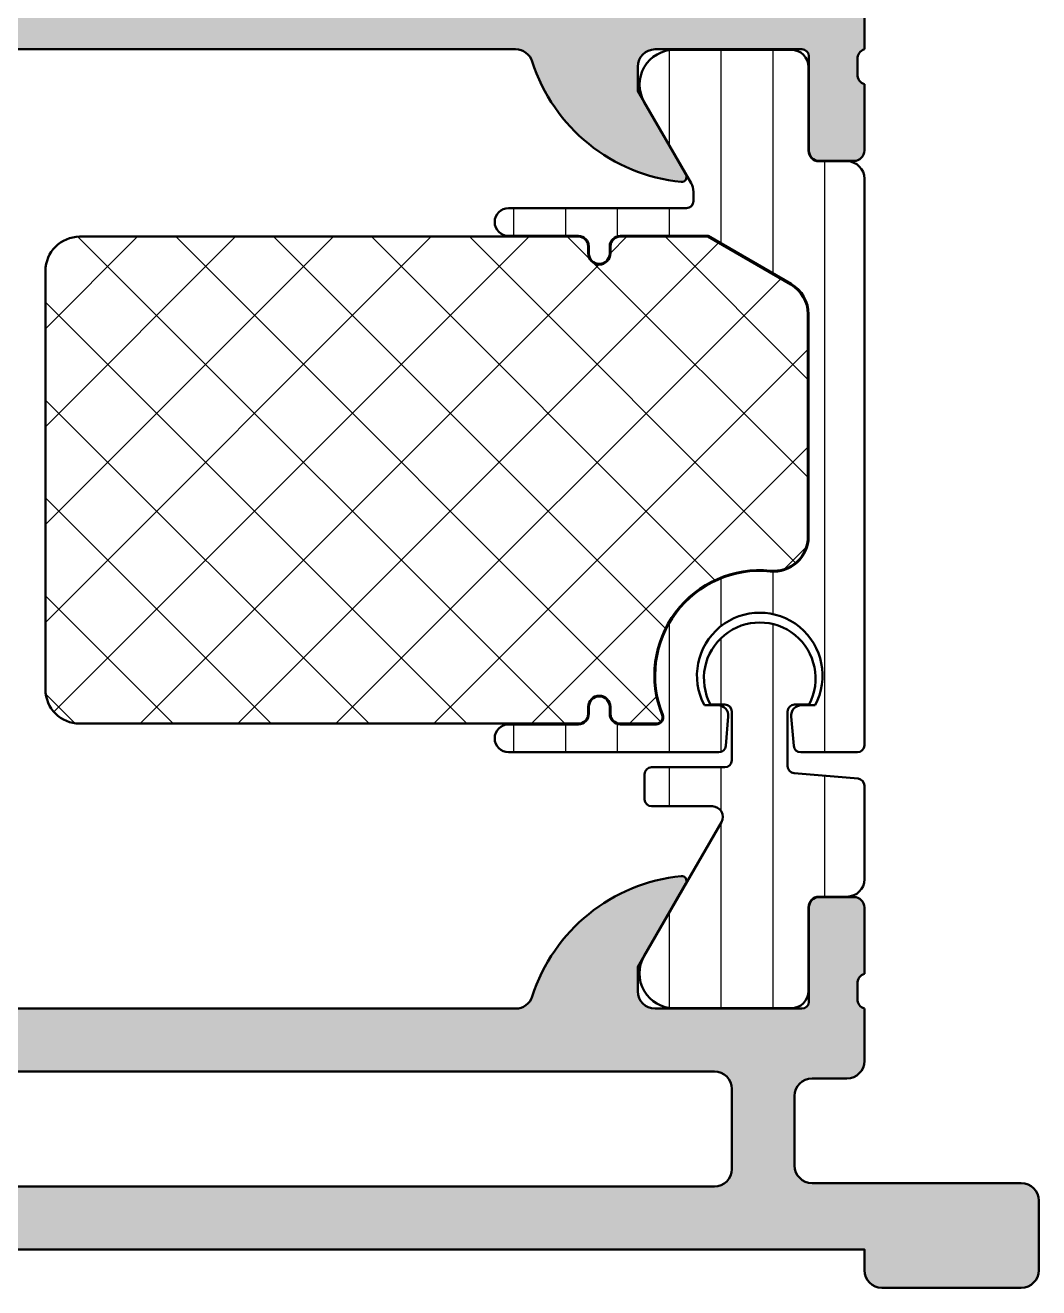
# Model space of a CAD drawing. Extents: x 15 to 73, y 3 to 73.
# Drawn here: x 43.94 to 73, y 3 to 39.19 of the extents above; entities that cross this region are included whole.
import ezdxf

# ---------------------------------------------------------------- set-up
doc = ezdxf.new("R2010")
doc.units = 0
for name, color, linetype, lineweight in [('0S-Alu contour', 7, 'Continuous', 50), ('0S-Alu hatch', 252, 'Continuous', 25), ('0S-Plastic contour', 254, 'Continuous', 50), ('0S-Plastic hatch', 253, 'Continuous', 25), ('0S-PT contour', 91, 'Continuous', 50), ('0S-PT hatch', 103, 'Continuous', 25)]:
    doc.layers.add(name, color=color, linetype=linetype, lineweight=lineweight)
pattern_1 = [(90, (0, 0), (-1.4859, 0), [])]

# ---------------------------------------------------------------- blocks, each defined once
blk = doc.blocks.new('446410__3E62D4FB_9234_4FA2_AFEF_8C4492E3C79A_')
at = {"layer": '0S-Alu hatch'}
h = blk.add_hatch(color=256, dxfattribs=at)
edge = h.paths.add_edge_path()
edge.add_line((70.29999999999994, 70.2000000000001), (68.99999999999994, 70.2000000000001))
edge.add_arc((68.99999999999994, 69.2000000000001), 1, 90, 180)
edge.add_line((67.99999999999994, 69.2000000000001), (67.99999999999994, 63.2000000000001))
edge.add_arc((68.52499999999995, 62.70000000000012), 0.7249999999999944, 136.397181027297, 223.6028189727025)
edge.add_line((67.99999999999994, 62.20000000000013), (67.99999999999994, 55.20000000000011))
edge.add_arc((68.99999999999994, 55.20000000000011), 1, 180, 270)
edge.add_line((68.99999999999994, 54.20000000000011), (70.29999999999995, 54.20000000000011))
edge.add_arc((70.29999999999995, 55.20000000000011), 1, 270, 360)
edge.add_line((71.29999999999995, 55.20000000000011), (71.29999999999995, 57.70000000000011))
edge.add_line((71.29999999999995, 57.70000000000011), (71.79999999999995, 57.70000000000011))
edge.add_ellipse((71.79999999999995, 56.70000000000011), major_axis=(-1, 0), ratio=1, start_angle=180, end_angle=270, ccw=False)
edge.add_line((72.79999999999995, 56.70000000000011), (72.79999999999995, 51.00000000000012))
edge.add_ellipse((72.29999999999995, 51.00000000000012), major_axis=(-0.5, 0), ratio=1, start_angle=90, end_angle=180, ccw=False)
edge.add_line((72.29999999999995, 50.50000000000011), (71.79999999999995, 50.50000000000011))
edge.add_ellipse((71.79999999999995, 51.00000000000012), major_axis=(-0.5, 0), ratio=1, start_angle=0, end_angle=90, ccw=False)
edge.add_line((71.29999999999995, 51.00000000000012), (71.29999999999995, 52.00000000000011))
edge.add_arc((70.79999999999995, 52.00000000000011), 0.5, 0, 90)
edge.add_line((70.79999999999995, 52.50000000000011), (68.49999999999994, 52.50000000000011))
edge.add_arc((68.49999999999994, 52.00000000000011), 0.5, 90, 180)
edge.add_line((67.99999999999994, 52.00000000000011), (67.99999999999994, 38.50000000000012))
edge.add_arc((68.09999999999994, 38.2171572875255), 0.2999999999999976, 109.4712206344897, 180)
edge.add_line((67.79999999999994, 38.2171572875255), (67.79999999999994, 37.78284271247474))
edge.add_arc((68.09999999999994, 37.78284271247474), 0.2999999999999971, 180, 250.5287793655103)
edge.add_line((67.99999999999994, 37.50000000000011), (67.99999999999994, 35.60000000000015))
edge.add_ellipse((67.6999999999999, 35.60000000000015), major_axis=(-0.3000000000000398, 0), ratio=1, start_angle=90, end_angle=180, ccw=False)
edge.add_line((67.6999999999999, 35.30000000000011), (66.70999999999998, 35.30000000000011))
edge.add_ellipse((66.70999999999998, 35.60000000000015), major_axis=(-0.3000000000000398, 0), ratio=1, start_angle=0, end_angle=90, ccw=False)
edge.add_line((66.40999999999994, 35.60000000000015), (66.40999999999994, 38.30000000000011))
edge.add_arc((66.20999999999994, 38.30000000000011), 0.2000000000000028, 0, 90)
edge.add_line((66.20999999999994, 38.50000000000012), (61.99999999999994, 38.50000000000011))
edge.add_arc((61.99999999999994, 38.00000000000011), 0.5, 90, 180)
edge.add_line((61.49999999999995, 38.00000000000011), (61.49999999999995, 37.30000000000011))
edge.add_line((61.49999999999995, 37.30000000000011), (62.8814954576223, 34.90717967697256))
edge.add_ellipse((62.76188021535165, 34.83811978464841), major_axis=(-0.1381197846482912, 0), ratio=1, start_angle=84.37742244920429, end_angle=210.0000000000012, ccw=False)
edge.add_ellipse((63.23822324117376, 39.67660886184792), major_axis=(-5.000000000000007, 0), ratio=1, start_angle=17.74841635607021, end_angle=84.37742244920628, ccw=False)
edge.add_arc((57.99999999999994, 38.00000000000011), 0.5000000000000039, 17.74841635607008, 90)
edge.add_line((57.99999999999994, 38.50000000000012), (27.99999999999995, 38.50000000000008))
edge.add_arc((27.99999999999995, 38.00000000000009), 0.5, 90, 162.2515836439297)
edge.add_ellipse((22.76177675882615, 39.67660886184788), major_axis=(-4.999999999999992, 0), ratio=1, start_angle=95.6225775507935, end_angle=162.2515836439301, ccw=False)
edge.add_ellipse((23.23811978464826, 34.83811978464838), major_axis=(-0.1381197846482947, 0), ratio=1, start_angle=-30.00000000000381, end_angle=95.62257755079253, ccw=False)
edge.add_line((23.1185045423776, 34.90717967697253), (24.49999999999994, 37.30000000000008))
edge.add_line((24.49999999999994, 37.30000000000008), (24.49999999999994, 38.00000000000009))
edge.add_arc((23.99999999999995, 38.00000000000009), 0.5, 0, 89.9999999999992)
edge.add_line((23.99999999999995, 38.50000000000008), (19.78999999999995, 38.50000000000008))
edge.add_arc((19.78999999999995, 38.30000000000008), 0.2000000000000028, 90, 180)
edge.add_line((19.58999999999995, 38.30000000000008), (19.58999999999995, 35.60000000000012))
edge.add_ellipse((19.28999999999991, 35.60000000000012), major_axis=(-0.3000000000000398, 0), ratio=1, start_angle=90.00000000000142, end_angle=180, ccw=False)
edge.add_line((19.28999999999991, 35.30000000000008), (18.29999999999999, 35.30000000000008))
edge.add_ellipse((18.29999999999999, 35.60000000000012), major_axis=(-0.3000000000000398, 0), ratio=1, start_angle=0, end_angle=90, ccw=False)
edge.add_line((17.99999999999995, 35.60000000000012), (17.99999999999995, 37.50000000000009))
edge.add_arc((17.89999999999995, 37.78284271247471), 0.3000000000000043, 289.4712206344893, 360)
edge.add_line((18.19999999999996, 37.78284271247471), (18.19999999999996, 38.21715728752547))
edge.add_arc((17.89999999999995, 38.21715728752546), 0.3000000000000043, 0, 70.52877936551076)
edge.add_line((17.99999999999995, 38.50000000000008), (17.99999999999995, 52.00000000000008))
edge.add_arc((17.47499999999995, 52.50000000000007), 0.724999999999999, 316.3971810272963, 403.6028189727037)
edge.add_line((17.99999999999995, 53.00000000000007), (17.99999999999993, 57.50000000000005))
edge.add_arc((17.47499999999991, 58.00000000000011), 0.7250000000000637, 316.3971810272942, 403.602818972705)
edge.add_line((17.99999999999994, 58.50000000000017), (17.99999999999995, 65.20000000000007))
edge.add_line((17.99999999999995, 65.20000000000007), (15.49999999999996, 65.20000000000007))
edge.add_ellipse((15.49999999999996, 65.70000000000007), major_axis=(-0.5, 0), ratio=1, start_angle=0, end_angle=90, ccw=False)
edge.add_line((14.99999999999996, 65.70000000000007), (14.99999999999996, 66.00000000000009))
edge.add_ellipse((15.49999999999996, 66.00000000000009), major_axis=(-0.5, 0), ratio=1, start_angle=270.0000000000008, end_angle=360, ccw=False)
edge.add_line((15.49999999999995, 66.50000000000009), (24.49999999999994, 66.50000000000009))
edge.add_arc((24.49999999999994, 67.00000000000009), 0.5, 270, 360)
edge.add_line((24.99999999999995, 67.00000000000009), (24.99999999999996, 72.50000000000011))
edge.add_ellipse((25.49999999999996, 72.50000000000011), major_axis=(-0.5, 0), ratio=1, start_angle=270.0000000000008, end_angle=360, ccw=False)
edge.add_line((25.49999999999995, 73.00000000000011), (29.49999999999994, 73.00000000000011))
edge.add_ellipse((29.49999999999995, 72.50000000000011), major_axis=(-0.5, 0), ratio=1, start_angle=180, end_angle=270.0000000000008, ccw=False)
edge.add_line((29.99999999999995, 72.50000000000011), (29.99999999999996, 71.70000000000012))
edge.add_line((29.99999999999996, 71.70000000000012), (66.19999999999993, 71.7000000000001))
edge.add_line((66.19999999999993, 71.7000000000001), (66.19999999999993, 72.5000000000001))
edge.add_ellipse((66.69999999999993, 72.5000000000001), major_axis=(-0.5, 0), ratio=1, start_angle=270, end_angle=360, ccw=False)
edge.add_line((66.69999999999993, 73.0000000000001), (72.99999999999994, 73.00000000000011))
edge.add_line((72.99999999999994, 73.00000000000011), (72.99999999999994, 68.80000000000011))
edge.add_line((72.99999999999994, 68.80000000000011), (71.89999999999995, 67.70000000000012))
edge.add_line((71.89999999999995, 67.70000000000012), (71.29999999999994, 67.70000000000012))
edge.add_line((71.29999999999994, 67.70000000000012), (71.29999999999995, 69.2000000000001))
edge.add_arc((70.29999999999994, 69.2000000000001), 1, 0, 90)
edge = h.paths.add_edge_path()
edge.add_line((20.49999999999995, 61.00000000000008), (20.49999999999995, 49.50000000000009))
edge.add_line((20.49999999999995, 49.50000000000009), (19.79999999999995, 48.80000000000008))
edge.add_line((19.79999999999995, 48.80000000000008), (19.79999999999995, 40.80000000000008))
edge.add_arc((20.29999999999995, 40.80000000000008), 0.5, 180, 270)
edge.add_line((20.29999999999995, 40.30000000000009), (65.69999999999995, 40.30000000000009))
edge.add_arc((65.69999999999995, 40.80000000000008), 0.5, 270, 360)
edge.add_line((66.19999999999995, 40.80000000000008), (66.19999999999995, 69.4000000000001))
edge.add_arc((65.69999999999995, 69.4000000000001), 0.5, 0, 90)
edge.add_line((65.69999999999995, 69.90000000000012), (27.29999999999995, 69.9000000000001))
edge.add_arc((27.29999999999995, 69.4000000000001), 0.5, 90, 180)
edge.add_line((26.79999999999996, 69.4000000000001), (26.79999999999996, 65.70000000000007))
edge.add_ellipse((25.79999999999996, 65.70000000000007), major_axis=(-1, 0), ratio=1, start_angle=90, end_angle=180, ccw=False)
edge.add_line((25.79999999999996, 64.70000000000007), (20.29999999999997, 64.70000000000007))
edge.add_arc((20.29999999999997, 64.20000000000007), 0.5, 90, 180)
edge.add_line((19.79999999999997, 64.20000000000007), (19.79999999999995, 61.70000000000008))
edge.add_line((19.79999999999995, 61.70000000000008), (20.49999999999995, 61.00000000000008))
at = {"layer": '0S-Alu contour', "color": 7}
for points in [[(67.99999999999994, 52.00000000000011), (67.99999999999994, 38.50000000000012)], [(57.99999999999994, 38.50000000000012), (27.99999999999995, 38.50000000000008)], [(66.20999999999994, 38.50000000000012), (61.99999999999994, 38.50000000000011)], [(61.49999999999995, 38.00000000000011), (61.49999999999995, 37.30000000000011), (62.8814954576223, 34.90717967697256)], [(66.40999999999994, 35.60000000000015), (66.40999999999994, 38.30000000000011)], [(67.79999999999994, 38.2171572875255), (67.79999999999994, 37.78284271247474)], [(67.99999999999994, 37.50000000000011), (67.99999999999994, 35.60000000000015)], [(67.6999999999999, 35.30000000000011), (66.70999999999998, 35.30000000000011)]]:
    blk.add_lwpolyline(points, dxfattribs=at)
for centre, radius, start, end in [((57.99999999999994, 38.00000000000011), 0.5000000000000039, 17.74841635607008, 90), ((61.99999999999994, 38.00000000000011), 0.5, 90, 180), ((66.20999999999994, 38.30000000000011), 0.2000000000000028, 0, 90), ((68.09999999999994, 38.2171572875255), 0.2999999999999976, 109.4712206344897, 180), ((68.09999999999994, 37.78284271247474), 0.2999999999999971, 180, 250.5287793655103)]:
    blk.add_arc(centre, radius, start, end, dxfattribs=at)
at = {"layer": '0S-Alu contour', "color": 7, "extrusion": (0, 0, -1)}
for centre, radius, start, end in [((-63.23822324117376, 39.67660886184792), 5.000000000000007, 275.6225775507937, 342.2515836439298), ((-66.70999999999998, 35.60000000000015), 0.3000000000000398, 270, 0), ((-67.6999999999999, 35.60000000000015), 0.3000000000000398, 180, 270), ((-62.76188021535165, 34.83811978464841), 0.1381197846482912, 149.9999999999988, 275.6225775507957)]:
    blk.add_arc(centre, radius, start, end, dxfattribs=at)
blk = doc.blocks.new('446510__EC0B713A_F37C_4087_BB07_1C28408124F8_')
at = {"layer": '0S-Alu hatch'}
h = blk.add_hatch(color=256, dxfattribs=at)
edge = h.paths.add_edge_path()
edge.add_line((25.49999999999999, 3.000000000000002), (29.49999999999999, 3.000000000000003))
edge.add_arc((29.49999999999999, 3.500000000000002), 0.5, 270, 360)
edge.add_line((30, 3.500000000000002), (30, 4.099999999999999))
edge.add_line((30, 4.099999999999999), (68, 4.099999999999999))
edge.add_line((68, 4.099999999999999), (68, 3.499999999999998))
edge.add_arc((68.5, 3.499999999999998), 0.5, 180, 270)
edge.add_line((68.5, 2.999999999999998), (72.5, 3))
edge.add_arc((72.5, 3.5), 0.5, 270, 360)
edge.add_line((73, 3.5), (73, 5.5))
edge.add_arc((72.5, 5.5), 0.5, 0, 90)
edge.add_line((72.5, 6), (66.5, 5.999999999999998))
edge.add_ellipse((66.5, 6.499999999999998), major_axis=(-0.5, 0), ratio=1, start_angle=0, end_angle=90, ccw=False)
edge.add_line((66, 6.499999999999998), (66, 8.499999999999998))
edge.add_ellipse((66.5, 8.499999999999998), major_axis=(-0.5, 0), ratio=1, start_angle=270, end_angle=360, ccw=False)
edge.add_line((66.5, 8.999999999999998), (67.5, 8.999999999999998))
edge.add_arc((67.5, 9.499999999999998), 0.5, 270, 360)
edge.add_line((68, 9.499999999999998), (68, 11))
edge.add_ellipse((68.1, 11.28284271247462), major_axis=(-0.2999999999999976, 0), ratio=1, start_angle=0, end_angle=70.52877936551027, ccw=False)
edge.add_line((67.8, 11.28284271247462), (67.79999999999998, 11.71715728752538))
edge.add_ellipse((68.1, 11.71715728752538), major_axis=(-0.3000000000000114, 0), ratio=1, start_angle=289.4712206344889, end_angle=360, ccw=False)
edge.add_line((68, 12.00000000000001), (68, 13.89999999999996))
edge.add_arc((67.69999999999996, 13.89999999999996), 0.3000000000000398, 0, 90)
edge.add_line((67.69999999999996, 14.2), (66.71000000000004, 14.2))
edge.add_arc((66.71000000000004, 13.89999999999996), 0.3000000000000398, 90, 180)
edge.add_line((66.41, 13.89999999999996), (66.41, 11.2))
edge.add_ellipse((66.21, 11.2), major_axis=(-0.2000000000000028, 0), ratio=1, start_angle=90, end_angle=180, ccw=False)
edge.add_line((66.21, 11), (62, 11))
edge.add_ellipse((62, 11.5), major_axis=(-0.5, 0), ratio=1, start_angle=0, end_angle=90, ccw=False)
edge.add_line((61.5, 11.5), (61.5, 12.2))
edge.add_line((61.5, 12.2), (62.88149545762235, 14.59282032302755))
edge.add_arc((62.76188021535169, 14.6618802153517), 0.1381197846482939, 329.9999999999981, 455.6225775507895)
edge.add_arc((63.23822324117379, 9.823391138152198), 4.999999999999997, 95.62257755079347, 162.2515836439299)
edge.add_ellipse((58, 11.5), major_axis=(-0.5000000000000056, 0), ratio=1, start_angle=90, end_angle=162.2515836439302, ccw=False)
edge.add_line((58, 10.99999999999999), (27.99999999999999, 11))
edge.add_ellipse((27.99999999999999, 11.5), major_axis=(-0.4999999999999965, 0), ratio=1, start_angle=17.748416356069697, end_angle=89.9999999999992, ccw=False)
edge.add_arc((22.76177675882619, 9.823391138152193), 5.000000000000002, 17.74841635607016, 84.37742244920653)
edge.add_arc((23.23811978464829, 14.6618802153517), 0.1381197846482982, 84.37742244920769, 210.0000000000003)
edge.add_line((23.11850454237763, 14.59282032302755), (24.49999999999999, 12.2))
edge.add_line((24.49999999999999, 12.2), (24.49999999999999, 11.5))
edge.add_ellipse((23.99999999999999, 11.5), major_axis=(-0.5, 0), ratio=1, start_angle=90, end_angle=180, ccw=False)
edge.add_line((23.99999999999999, 11), (19.78999999999999, 10.99999999999999))
edge.add_ellipse((19.78999999999999, 11.2), major_axis=(-0.2000000000000028, 0), ratio=1, start_angle=0, end_angle=90, ccw=False)
edge.add_line((19.58999999999999, 11.2), (19.58999999999999, 13.89999999999996))
edge.add_arc((19.28999999999995, 13.89999999999996), 0.3000000000000398, 0, 90)
edge.add_line((19.28999999999995, 14.2), (18.30000000000002, 14.2))
edge.add_arc((18.30000000000002, 13.89999999999996), 0.3000000000000327, 90, 180)
edge.add_line((17.99999999999999, 13.89999999999996), (17.99999999999999, 11.99999999999999))
edge.add_ellipse((17.9, 11.71715728752538), major_axis=(-0.2999999999999925, 0), ratio=1, start_angle=180, end_angle=250.52877936551, ccw=False)
edge.add_line((18.19999999999999, 11.71715728752538), (18.19999999999999, 11.28284271247462))
edge.add_ellipse((17.89999999999999, 11.28284271247462), major_axis=(-0.3000000000000043, 0), ratio=1, start_angle=109.4712206344908, end_angle=180, ccw=False)
edge.add_line((17.99999999999999, 11), (17.99999999999999, 10.8))
edge.add_ellipse((17.49999999999999, 10.8), major_axis=(-0.5, 0), ratio=1, start_angle=90, end_angle=180, ccw=False)
edge.add_line((17.49999999999999, 10.3), (15.49999999999998, 10.3))
edge.add_arc((15.49999999999998, 9.799999999999997), 0.5, 90, 180)
edge.add_line((14.99999999999998, 9.799999999999997), (14.99999999999998, 8.999999999999996))
edge.add_arc((15.49999999999998, 8.999999999999996), 0.5, 180, 270)
edge.add_line((15.49999999999998, 8.499999999999996), (24.49999999999999, 8.499999999999996))
edge.add_ellipse((24.49999999999999, 7.999999999999996), major_axis=(-0.5, 0), ratio=1, start_angle=180, end_angle=270, ccw=False)
edge.add_line((25, 7.999999999999996), (25, 3.499999999999999))
edge.add_arc((25.5, 3.500000000000002), 0.5, 180, 269.9999999999992)
edge = h.paths.add_edge_path()
edge.add_line((27.3, 9.199999999999998), (63.7, 9.200000000000001))
edge.add_ellipse((63.7, 8.700000000000003), major_axis=(-0.5, 0), ratio=1, start_angle=180, end_angle=270, ccw=False)
edge.add_line((64.19999999999999, 8.700000000000003), (64.19999999999999, 6.399999999999981))
edge.add_ellipse((63.69999999999999, 6.399999999999981), major_axis=(-0.4999999999999983, 0), ratio=1, start_angle=90.00000000000159, end_angle=180, ccw=False)
edge.add_line((63.7, 5.899999999999983), (27.29999999999999, 5.899999999999984))
edge.add_ellipse((27.29999999999999, 6.399999999999984), major_axis=(-0.5, 0), ratio=1, start_angle=0, end_angle=90, ccw=False)
edge.add_line((26.79999999999999, 6.399999999999983), (26.8, 8.699999999999998))
edge.add_ellipse((27.3, 8.699999999999998), major_axis=(-0.5, 0), ratio=1, start_angle=270, end_angle=360, ccw=False)
at = {"layer": '0S-Alu contour', "color": 7}
for points in [[(23.11850454237763, 14.59282032302755), (24.49999999999999, 12.2), (24.49999999999999, 11.5)], [(61.5, 11.5), (61.5, 12.2), (62.88149545762235, 14.59282032302755)], [(19.28999999999995, 14.2), (18.30000000000002, 14.2)], [(67.69999999999996, 14.2), (66.71000000000004, 14.2)], [(17.99999999999999, 13.89999999999996), (17.99999999999999, 11.99999999999999)], [(19.58999999999999, 11.2), (19.58999999999999, 13.89999999999996)], [(66.41, 13.89999999999996), (66.41, 11.2)], [(68, 12.00000000000001), (68, 13.89999999999996)], [(18.19999999999999, 11.71715728752538), (18.19999999999999, 11.28284271247462)], [(67.8, 11.28284271247462), (67.79999999999998, 11.71715728752538)], [(17.99999999999999, 11), (17.99999999999999, 10.8)], [(23.99999999999999, 11), (19.78999999999999, 10.99999999999999)], [(58, 10.99999999999999), (27.99999999999999, 11)], [(66.21, 11), (62, 11)], [(68, 9.499999999999998), (68, 11)], [(17.49999999999999, 10.3), (15.49999999999998, 10.3)], [(14.99999999999998, 9.799999999999997), (14.99999999999998, 8.999999999999996)], [(27.3, 9.199999999999998), (63.7, 9.200000000000001)], [(26.79999999999999, 6.399999999999983), (26.8, 8.699999999999998)], [(64.19999999999999, 8.700000000000003), (64.19999999999999, 6.399999999999981)], [(66.5, 8.999999999999998), (67.5, 8.999999999999998)], [(15.49999999999998, 8.499999999999996), (24.49999999999999, 8.499999999999996)], [(66, 6.499999999999998), (66, 8.499999999999998)], [(25, 7.999999999999996), (25, 3.499999999999999)], [(63.7, 5.899999999999983), (27.29999999999999, 5.899999999999984)], [(72.5, 6), (66.5, 5.999999999999998)], [(73, 3.5), (73, 5.5)], [(30, 3.500000000000002), (30, 4.099999999999999), (68, 4.099999999999999), (68, 3.499999999999998)], [(25.49999999999999, 3.000000000000002), (29.49999999999999, 3.000000000000003)], [(68.5, 2.999999999999998), (72.5, 3)]]:
    blk.add_lwpolyline(points, dxfattribs=at)
for centre, radius, start, end in [((23.23811978464829, 14.6618802153517), 0.1381197846482982, 84.37742244920769, 210.0000000000003), ((22.76177675882619, 9.823391138152193), 5.000000000000002, 17.74841635607016, 84.37742244920653), ((63.23822324117379, 9.823391138152198), 4.999999999999997, 95.62257755079347, 162.2515836439299), ((62.76188021535169, 14.6618802153517), 0.1381197846482939, 329.9999999999981, 95.62257755078954), ((18.30000000000002, 13.89999999999996), 0.3000000000000327, 90, 180), ((19.28999999999995, 13.89999999999996), 0.3000000000000398, 0, 90), ((66.71000000000004, 13.89999999999996), 0.3000000000000398, 90, 180), ((67.69999999999996, 13.89999999999996), 0.3000000000000398, 0, 90), ((15.49999999999998, 9.799999999999997), 0.5, 90, 180), ((67.5, 9.499999999999998), 0.5, 270, 0), ((15.49999999999998, 8.999999999999996), 0.5, 180, 270), ((72.5, 5.5), 0.5, 0, 90), ((25.5, 3.500000000000002), 0.5, 180, 269.9999999999992), ((29.49999999999999, 3.500000000000002), 0.5, 270, 0), ((68.5, 3.499999999999998), 0.5, 180, 270), ((72.5, 3.5), 0.5, 270, 0)]:
    blk.add_arc(centre, radius, start, end, dxfattribs=at)
at = {"layer": '0S-Alu contour', "color": 7, "extrusion": (0, 0, -1)}
for centre, radius, start, end in [((-17.9, 11.71715728752538), 0.2999999999999925, 109.47122063449, 180), ((-68.1, 11.71715728752538), 0.3000000000000114, 0, 70.5287793655111), ((-17.89999999999999, 11.28284271247462), 0.3000000000000043, 180, 250.5287793655092), ((-23.99999999999999, 11.5), 0.5, 180, 270), ((-27.99999999999999, 11.5), 0.4999999999999965, 270.0000000000008, 342.2515836439303), ((-58, 11.5), 0.5000000000000056, 197.7484163560698, 270), ((-62, 11.5), 0.5, 270, 0), ((-68.1, 11.28284271247462), 0.2999999999999976, 289.4712206344897, 0), ((-19.78999999999999, 11.2), 0.2000000000000028, 270, 0), ((-66.21, 11.2), 0.2000000000000028, 180, 270), ((-17.49999999999999, 10.8), 0.5, 180, 270), ((-27.3, 8.699999999999998), 0.5, 0, 90), ((-63.7, 8.700000000000003), 0.5, 90, 180), ((-66.5, 8.499999999999998), 0.5, 0, 90), ((-24.49999999999999, 7.999999999999996), 0.5, 90, 180), ((-27.29999999999999, 6.399999999999984), 0.5, 270, 0), ((-63.69999999999999, 6.399999999999981), 0.4999999999999983, 180, 269.9999999999984), ((-66.5, 6.499999999999998), 0.5, 270, 0)]:
    blk.add_arc(centre, radius, start, end, dxfattribs=at)
blk = doc.blocks.new('476440__FF2D48AC_12E9_4401_85E6_1BC08DCC616D_')
at = {"layer": '0S-PT hatch'}
h = blk.add_hatch(dxfattribs=at)
h.set_pattern_fill('ANSI37', color=256, scale=0.625, angle=90, style=0)
h.set_pattern_definition([(135, (0, 0), (-1.403165018917055, -1.403165018917055), []), (225, (0, 0), (1.403165018917055, -1.403165018917055), [])])
edge = h.paths.add_edge_path()
edge.add_ellipse((60.99999999999996, 19.44999999999997), major_axis=(-0.2799999999999976, 0), ratio=1, start_angle=0, end_angle=90, ccw=False)
edge.add_line((60.71999999999995, 19.44999999999997), (60.71999999999997, 19.64999999999998))
edge.add_arc((60.39999999999996, 19.64999999999998), 0.3200000000000074, 0, 180)
edge.add_line((60.07999999999995, 19.64999999999998), (60.07999999999995, 19.44999999999998))
edge.add_ellipse((59.79999999999995, 19.44999999999998), major_axis=(-0.2800000000000011, 0), ratio=1, start_angle=90, end_angle=180, ccw=False)
edge.add_line((59.79999999999995, 19.16999999999998), (45.49999999999994, 19.17000000000004))
edge.add_ellipse((45.49999999999994, 20.15000000000004), major_axis=(-0.9800000000000004, 0), ratio=1, start_angle=0, end_angle=90, ccw=False)
edge.add_line((44.51999999999993, 20.15000000000004), (44.51999999999998, 32.15000000000005))
edge.add_ellipse((45.49999999999998, 32.15000000000005), major_axis=(-0.9800000000000039, 0), ratio=1, start_angle=270, end_angle=360, ccw=False)
edge.add_line((45.49999999999998, 33.13000000000005), (59.79999999999998, 33.13000000000001))
edge.add_ellipse((59.79999999999998, 32.85), major_axis=(-0.2800000000000011, 0), ratio=1, start_angle=180, end_angle=270, ccw=False)
edge.add_line((60.07999999999999, 32.85), (60.07999999999997, 32.65000000000001))
edge.add_arc((60.39999999999998, 32.65000000000001), 0.3200000000000074, 180, 360)
edge.add_line((60.71999999999999, 32.65000000000001), (60.71999999999997, 32.85))
edge.add_ellipse((60.99999999999997, 32.85), major_axis=(-0.2800000000000011, 0), ratio=1, start_angle=270, end_angle=360, ccw=False)
edge.add_line((60.99999999999997, 33.13), (63.51233246977532, 33.13))
edge.add_line((63.51233246977532, 33.13), (65.88999999999999, 31.75725301138135))
edge.add_ellipse((65.39999999999998, 30.9085481156726), major_axis=(-0.9800000000000043, 0), ratio=1, start_angle=180, end_angle=239.99999999999972, ccw=False)
edge.add_line((66.37999999999998, 30.9085481156726), (66.37999999999995, 24.52994974842647))
edge.add_ellipse((65.39999999999995, 24.52994974842647), major_axis=(-0.9799999999999897, 0), ratio=1, start_angle=84.26082952273401, end_angle=180, ccw=False)
edge.add_arc((64.99999999999997, 20.54999999999999), 3.020000000000009, 84.26082952273337, 202.0243128370426)
edge.add_ellipse((62.03352060516173, 19.34999999999997), major_axis=(-0.179999999999997, 0), ratio=1, start_angle=90, end_angle=202.024312837043, ccw=False)
edge.add_line((62.03352060516173, 19.16999999999998), (60.99999999999996, 19.16999999999998))
at = {"layer": '0S-PT contour', "color": 7}
for points in [[(45.49999999999998, 33.13000000000005), (59.79999999999998, 33.13000000000001)], [(60.99999999999997, 33.13), (63.51233246977532, 33.13), (65.88999999999999, 31.75725301138135)], [(60.07999999999999, 32.85), (60.07999999999997, 32.65000000000001)], [(60.71999999999999, 32.65000000000001), (60.71999999999997, 32.85)], [(44.51999999999993, 20.15000000000004), (44.51999999999998, 32.15000000000005)], [(66.37999999999998, 30.9085481156726), (66.37999999999995, 24.52994974842647)], [(60.07999999999995, 19.64999999999998), (60.07999999999995, 19.44999999999998)], [(60.71999999999995, 19.44999999999997), (60.71999999999997, 19.64999999999998)], [(59.79999999999995, 19.16999999999998), (45.49999999999994, 19.17000000000004)], [(62.03352060516173, 19.16999999999998), (60.99999999999996, 19.16999999999998)]]:
    blk.add_lwpolyline(points, dxfattribs=at)
at = {"layer": '0S-PT contour', "color": 7, "extrusion": (0, -1e-15, -1)}
for centre, radius, start, end in [((-45.49999999999998, 32.15000000000005), 0.9800000000000039, 0, 90), ((-59.79999999999998, 32.85), 0.2800000000000011, 90, 180), ((-60.99999999999997, 32.85), 0.2800000000000011, 0, 90), ((-65.39999999999998, 30.9085481156726), 0.9800000000000043, 120.0000000000003, 180), ((-65.39999999999995, 24.52994974842647), 0.9799999999999897, 180, 275.739170477266), ((-45.49999999999994, 20.15000000000004), 0.9800000000000004, 270, 0), ((-59.79999999999995, 19.44999999999998), 0.2800000000000011, 180, 270), ((-60.99999999999996, 19.44999999999997), 0.2799999999999976, 270, 0), ((-62.03352060516173, 19.34999999999997), 0.179999999999997, 157.975687162957, 270)]:
    blk.add_arc(centre, radius, start, end, dxfattribs=at)
at = {"layer": '0S-PT contour', "color": 7}
for centre, radius, start, end in [((60.39999999999998, 32.65000000000001), 0.3200000000000074, 180, 0), ((64.99999999999997, 20.54999999999999), 3.020000000000009, 84.26082952273337, 202.0243128370426), ((60.39999999999996, 19.64999999999998), 0.3200000000000074, 0, 180)]:
    blk.add_arc(centre, radius, start, end, dxfattribs=at)
blk = doc.blocks.new('244459__8F86E7BC_DE1C_4738_9606_20D0A4E22B51___3D9550AC_2A0E_4AB2_92D1_AE48997AE15D_')
at = {"layer": '0S-Plastic hatch'}
h = blk.add_hatch(dxfattribs=at)
h.set_pattern_fill('ANSI31', color=256, scale=0.4680000000000001, angle=45, style=0)
h.set_pattern_definition(pattern_1)
edge = h.paths.add_edge_path()
edge.add_line((63.79999999999999, 19.69999999999998), (63.41333683473772, 19.69999999999999))
edge.add_ellipse((64.99999999999997, 20.54999999999999), major_axis=(-1.800000000000006, 0), ratio=1, start_angle=151.8213572594706, end_angle=28.178642740529597, ccw=False)
edge.add_line((66.58666316526222, 19.69999999999999), (66.19999999999997, 19.69999999999999))
edge.add_arc((66.19999999999997, 19.39999999999998), 0.3000000000000043, 90, 184.9999999999999)
edge.add_line((65.90114159057245, 19.37385327717569), (65.97474444062433, 18.53256885145043))
edge.add_arc((66.17398338024267, 18.54999999999997), 0.2000000000000051, 185.0000000000008, 270)
edge.add_line((66.17398338024267, 18.34999999999996), (67.79999999999995, 18.34999999999996))
edge.add_arc((67.79999999999995, 18.54999999999996), 0.1999999999999993, 270, 360)
edge.add_line((67.99999999999994, 18.54999999999997), (67.99999999999994, 34.78999999999998))
edge.add_arc((67.49999999999994, 34.78999999999999), 0.5, 0, 90)
edge.add_line((67.49999999999994, 35.28999999999999), (66.69999999999995, 35.28999999999998))
edge.add_ellipse((66.69999999999995, 35.58999999999998), major_axis=(-0.3000000000000043, 0), ratio=1, start_angle=0, end_angle=90, ccw=False)
edge.add_line((66.39999999999995, 35.58999999999998), (66.39999999999995, 37.98999999999998))
edge.add_arc((65.89999999999995, 37.98999999999998), 0.5, 0, 90)
edge.add_line((65.89999999999995, 38.48999999999998), (62.55655099261696, 38.48999999999999))
edge.add_arc((62.55655099261696, 37.49), 0.9999999999999928, 90, 210.0000000000001)
edge.add_line((61.69052558883253, 36.99), (63.03301270189216, 34.66474411167423))
edge.add_ellipse((62.59999999999994, 34.41474411167423), major_axis=(-0.5000000000000041, 0), ratio=1, start_angle=180, end_angle=209.9999999999997, ccw=False)
edge.add_line((63.09999999999994, 34.41474411167423), (63.09999999999996, 34.14999999999999))
edge.add_ellipse((62.89999999999996, 34.14999999999999), major_axis=(-0.2000000000000028, 0), ratio=1, start_angle=90, end_angle=180, ccw=False)
edge.add_line((62.89999999999996, 33.94999999999999), (57.79999999999997, 33.95000000000001))
edge.add_arc((57.79999999999997, 33.55000000000001), 0.3999999999999986, 90, 270)
edge.add_line((57.79999999999997, 33.15000000000001), (59.79999999999996, 33.15000000000001))
edge.add_ellipse((59.79999999999996, 32.85), major_axis=(-0.3000000000000078, 0), ratio=1, start_angle=180, end_angle=270, ccw=False)
edge.add_line((60.09999999999998, 32.85), (60.09999999999997, 32.65000000000001))
edge.add_arc((60.39999999999998, 32.65000000000001), 0.3000000000000114, 180, 360)
edge.add_line((60.69999999999999, 32.65000000000001), (60.69999999999996, 32.85))
edge.add_ellipse((60.99999999999997, 32.85000000000001), major_axis=(-0.3000000000000114, 0), ratio=1, start_angle=270, end_angle=360, ccw=False)
edge.add_line((60.99999999999997, 33.15000000000002), (63.51769145362394, 33.14999999999999))
edge.add_line((63.51769145362394, 33.14999999999999), (65.89999999999998, 31.77457351945704))
edge.add_ellipse((65.39999999999998, 30.90854811567259), major_axis=(-1.000000000000005, 0), ratio=1, start_angle=180, end_angle=240.0000000000002, ccw=False)
edge.add_line((66.39999999999996, 30.90854811567259), (66.39999999999995, 24.52994974842647))
edge.add_ellipse((65.39999999999995, 24.52994974842647), major_axis=(-1, 0), ratio=1, start_angle=84.2608295227335, end_angle=180, ccw=False)
edge.add_arc((64.99999999999997, 20.54999999999999), 3.000000000000004, 84.26082952273354, 202.0243128370425)
edge.add_ellipse((62.03352060516171, 19.34999999999997), major_axis=(-0.1999999999999953, 0), ratio=1, start_angle=90, end_angle=202.0243128370425, ccw=False)
edge.add_line((62.03352060516171, 19.14999999999997), (60.99999999999996, 19.14999999999997))
edge.add_ellipse((60.99999999999996, 19.44999999999997), major_axis=(-0.3000000000000007, 0), ratio=1, start_angle=0, end_angle=90, ccw=False)
edge.add_line((60.69999999999996, 19.44999999999997), (60.69999999999996, 19.64999999999998))
edge.add_arc((60.39999999999995, 19.64999999999998), 0.3000000000000114, 0, 180)
edge.add_line((60.09999999999994, 19.64999999999998), (60.09999999999997, 19.44999999999997))
edge.add_ellipse((59.79999999999995, 19.44999999999998), major_axis=(-0.3000000000000114, 0), ratio=1, start_angle=90, end_angle=180, ccw=False)
edge.add_line((59.79999999999995, 19.14999999999997), (57.79999999999995, 19.14999999999998))
edge.add_arc((57.79999999999995, 18.74999999999997), 0.4000000000000022, 90, 270)
edge.add_line((57.79999999999995, 18.34999999999997), (63.82601661975726, 18.34999999999997))
edge.add_arc((63.82601661975726, 18.54999999999997), 0.2000000000000028, 270, 354.9999999999995)
edge.add_line((64.02525555937562, 18.53256885145044), (64.09885840942749, 19.37385327717569))
edge.add_arc((63.79999999999997, 19.39999999999998), 0.2999999999999996, 355.0000000000014, 449.9999999999973)
at = {"layer": '0S-Plastic contour', "color": 7}
for points in [[(65.89999999999995, 38.48999999999998), (62.55655099261696, 38.48999999999999)], [(66.39999999999995, 35.58999999999998), (66.39999999999995, 37.98999999999998)], [(61.69052558883253, 36.99), (63.03301270189216, 34.66474411167423)], [(67.49999999999994, 35.28999999999999), (66.69999999999995, 35.28999999999998)], [(67.99999999999994, 18.54999999999997), (67.99999999999994, 34.78999999999998)], [(63.09999999999994, 34.41474411167423), (63.09999999999996, 34.14999999999999)], [(62.89999999999996, 33.94999999999999), (57.79999999999997, 33.95000000000001)], [(57.79999999999997, 33.15000000000001), (59.79999999999996, 33.15000000000001)], [(60.99999999999997, 33.15000000000002), (63.51769145362394, 33.14999999999999), (65.89999999999998, 31.77457351945704)], [(60.09999999999998, 32.85), (60.09999999999997, 32.65000000000001)], [(60.69999999999999, 32.65000000000001), (60.69999999999996, 32.85)], [(66.39999999999996, 30.90854811567259), (66.39999999999995, 24.52994974842647)], [(60.09999999999994, 19.64999999999998), (60.09999999999997, 19.44999999999997)], [(60.69999999999996, 19.44999999999997), (60.69999999999996, 19.64999999999998)], [(63.79999999999999, 19.69999999999998), (63.41333683473772, 19.69999999999999)], [(66.58666316526222, 19.69999999999999), (66.19999999999997, 19.69999999999999)], [(64.02525555937562, 18.53256885145044), (64.09885840942749, 19.37385327717569)], [(65.90114159057245, 19.37385327717569), (65.97474444062433, 18.53256885145043)], [(59.79999999999995, 19.14999999999997), (57.79999999999995, 19.14999999999998)], [(62.03352060516171, 19.14999999999997), (60.99999999999996, 19.14999999999997)], [(57.79999999999995, 18.34999999999997), (63.82601661975726, 18.34999999999997)], [(66.17398338024267, 18.34999999999996), (67.79999999999995, 18.34999999999996)]]:
    blk.add_lwpolyline(points, dxfattribs=at)
for centre, radius, start, end in [((62.55655099261696, 37.49), 0.9999999999999928, 90, 210.0000000000001), ((65.89999999999995, 37.98999999999998), 0.5, 0, 90), ((67.49999999999994, 34.78999999999999), 0.5, 0, 90), ((57.79999999999997, 33.55000000000001), 0.3999999999999986, 90, 270), ((60.39999999999998, 32.65000000000001), 0.3000000000000114, 180, 0), ((64.99999999999997, 20.54999999999999), 3.000000000000004, 84.26082952273354, 202.0243128370425), ((60.39999999999995, 19.64999999999998), 0.3000000000000114, 0, 180), ((63.79999999999997, 19.39999999999998), 0.2999999999999996, 355.0000000000014, 89.99999999999729), ((66.19999999999997, 19.39999999999998), 0.3000000000000043, 90, 184.9999999999999), ((57.79999999999995, 18.74999999999997), 0.4000000000000022, 90, 270), ((63.82601661975726, 18.54999999999997), 0.2000000000000028, 270, 354.9999999999995), ((66.17398338024267, 18.54999999999997), 0.2000000000000051, 185.0000000000008, 270), ((67.79999999999995, 18.54999999999996), 0.1999999999999993, 270, 0)]:
    blk.add_arc(centre, radius, start, end, dxfattribs=at)
at = {"layer": '0S-Plastic contour', "color": 7, "extrusion": (0, -1e-15, -1)}
for centre, radius, start, end in [((-66.69999999999995, 35.58999999999998), 0.3000000000000043, 270, 0), ((-62.59999999999994, 34.41474411167423), 0.5000000000000041, 150.0000000000003, 180), ((-62.89999999999996, 34.14999999999999), 0.2000000000000028, 180, 270), ((-59.79999999999996, 32.85), 0.3000000000000078, 90, 180), ((-60.99999999999997, 32.85000000000001), 0.3000000000000114, 0, 90), ((-65.39999999999998, 30.90854811567259), 1.000000000000005, 119.9999999999998, 180), ((-65.39999999999995, 24.52994974842647), 1, 180, 275.7391704772665), ((-64.99999999999997, 20.54999999999999), 1.800000000000006, 331.8213572594704, 208.1786427405296), ((-59.79999999999995, 19.44999999999998), 0.3000000000000114, 180, 270), ((-60.99999999999996, 19.44999999999997), 0.3000000000000007, 270, 0), ((-62.03352060516171, 19.34999999999997), 0.1999999999999953, 157.9756871629575, 270)]:
    blk.add_arc(centre, radius, start, end, dxfattribs=at)
blk = doc.blocks.new('244459__DA57C2CF_22EF_4901_9AFF_A646A8734DB3___44C166D4_B484_4C3C_89AE_CFC87780A1C8_')
at = {"layer": '0S-Plastic hatch'}
h = blk.add_hatch(dxfattribs=at)
h.set_pattern_fill('ANSI31', color=256, scale=0.4680000000000001, angle=45, style=0)
h.set_pattern_definition(pattern_1)
edge = h.paths.add_edge_path()
edge.add_arc((62.54999999999995, 12.01000000000009), 1.000000000000009, 150.0000000000002, 270)
edge.add_line((62.54999999999995, 11.01000000000008), (65.89999999999995, 11.01000000000009))
edge.add_arc((65.89999999999995, 11.51000000000009), 0.4999999999999965, 270, 360)
edge.add_line((66.39999999999995, 11.51000000000009), (66.39999999999995, 13.91000000000009))
edge.add_ellipse((66.69999999999995, 13.91000000000009), major_axis=(-0.2999999999999971, 0), ratio=1, start_angle=270, end_angle=360, ccw=False)
edge.add_line((66.69999999999995, 14.21000000000009), (67.49999999999994, 14.21000000000009))
edge.add_arc((67.49999999999994, 14.7100000000001), 0.5000000000000018, 270, 360)
edge.add_line((67.99999999999994, 14.7100000000001), (67.99999999999996, 17.39425870543957))
edge.add_arc((67.79999999999995, 17.39425870543957), 0.2000000000000028, 0, 85.00000000000358)
edge.add_line((67.81743114854947, 17.59349764505793), (65.98256885145042, 17.75402729518522))
edge.add_ellipse((65.99999999999996, 17.95326623480358), major_axis=(-0.2000000000000015, 0), ratio=1, start_angle=0, end_angle=84.99999999999949, ccw=False)
edge.add_line((65.79999999999995, 17.95326623480358), (65.79999999999995, 19.52000000000009))
edge.add_ellipse((65.99999999999996, 19.52000000000009), major_axis=(-0.2000000000000028, 0), ratio=1, start_angle=270, end_angle=360, ccw=False)
edge.add_line((65.99999999999996, 19.72000000000009), (66.41332940251021, 19.72000000000009))
edge.add_arc((64.99999999999996, 20.47000000000009), 1.6, 332.0468131166188, 567.9531868833811)
edge.add_line((63.5866705974897, 19.72000000000009), (63.99999999999995, 19.72000000000009))
edge.add_ellipse((63.99999999999995, 19.52000000000009), major_axis=(-0.1999999999999993, 0), ratio=1, start_angle=180, end_angle=270, ccw=False)
edge.add_line((64.19999999999996, 19.52000000000009), (64.19999999999996, 18.12000000000009))
edge.add_ellipse((63.99999999999995, 18.12000000000009), major_axis=(-0.2000000000000028, 0), ratio=1, start_angle=90, end_angle=180, ccw=False)
edge.add_line((63.99999999999995, 17.92000000000008), (61.89999999999996, 17.92000000000009))
edge.add_arc((61.89999999999996, 17.72000000000009), 0.2000000000000028, 90, 180)
edge.add_line((61.69999999999996, 17.72000000000009), (61.69999999999996, 17.00000000000009))
edge.add_arc((61.89999999999996, 17.00000000000009), 0.2000000000000028, 180, 270)
edge.add_line((61.89999999999996, 16.80000000000009), (63.64119200876834, 16.80000000000009))
edge.add_ellipse((63.64119200876834, 16.50000000000009), major_axis=(-0.2999999999999989, 0), ratio=1, start_angle=150.0000000000014, end_angle=270, ccw=False)
edge.add_line((63.90099962990368, 16.3500000000001), (61.68397459621551, 12.51000000000009))
at = {"layer": '0S-Plastic contour', "color": 7}
for points in [[(63.5866705974897, 19.72000000000009), (63.99999999999995, 19.72000000000009)], [(65.99999999999996, 19.72000000000009), (66.41332940251021, 19.72000000000009)], [(64.19999999999996, 19.52000000000009), (64.19999999999996, 18.12000000000009)], [(65.79999999999995, 17.95326623480358), (65.79999999999995, 19.52000000000009)], [(63.99999999999995, 17.92000000000008), (61.89999999999996, 17.92000000000009)], [(67.81743114854947, 17.59349764505793), (65.98256885145042, 17.75402729518522)], [(61.69999999999996, 17.72000000000009), (61.69999999999996, 17.00000000000009)], [(67.99999999999994, 14.7100000000001), (67.99999999999996, 17.39425870543957)], [(61.89999999999996, 16.80000000000009), (63.64119200876834, 16.80000000000009)], [(63.90099962990368, 16.3500000000001), (61.68397459621551, 12.51000000000009)], [(66.69999999999995, 14.21000000000009), (67.49999999999994, 14.21000000000009)], [(66.39999999999995, 11.51000000000009), (66.39999999999995, 13.91000000000009)], [(62.54999999999995, 11.01000000000008), (65.89999999999995, 11.01000000000009)]]:
    blk.add_lwpolyline(points, dxfattribs=at)
for centre, radius, start, end in [((64.99999999999996, 20.47000000000009), 1.6, 332.0468131166188, 207.9531868833811), ((61.89999999999996, 17.72000000000009), 0.2000000000000028, 90, 180), ((67.79999999999995, 17.39425870543957), 0.2000000000000028, 0, 85.00000000000358), ((61.89999999999996, 17.00000000000009), 0.2000000000000028, 180, 270), ((67.49999999999994, 14.7100000000001), 0.5000000000000018, 270, 0), ((62.54999999999995, 12.01000000000009), 1.000000000000009, 150.0000000000002, 270), ((65.89999999999995, 11.51000000000009), 0.4999999999999965, 270, 0)]:
    blk.add_arc(centre, radius, start, end, dxfattribs=at)
at = {"layer": '0S-Plastic contour', "color": 7, "extrusion": (0, 0, -1)}
for centre, radius, start, end in [((-63.99999999999995, 19.52000000000009), 0.1999999999999993, 90, 180), ((-65.99999999999996, 19.52000000000009), 0.2000000000000028, 0, 90), ((-63.99999999999995, 18.12000000000009), 0.2000000000000028, 180, 270), ((-65.99999999999996, 17.95326623480358), 0.2000000000000015, 275.0000000000005, 0), ((-63.64119200876834, 16.50000000000009), 0.2999999999999989, 90, 209.9999999999986), ((-66.69999999999995, 13.91000000000009), 0.2999999999999971, 0, 90)]:
    blk.add_arc(centre, radius, start, end, dxfattribs=at)
blk = doc.blocks.new('476440__8A8122C6_03E5_4D8D_AC3B_182AF2D1E40C_')
at = {"layer": '0S-Alu contour', "color": 7}
for name in ['446410__3E62D4FB_9234_4FA2_AFEF_8C4492E3C79A_', '446510__EC0B713A_F37C_4087_BB07_1C28408124F8_']:
    blk.add_blockref(name, (0, 0), dxfattribs=at)
at = {"layer": '0S-Plastic contour', "color": 7}
for name in ['244459__8F86E7BC_DE1C_4738_9606_20D0A4E22B51___3D9550AC_2A0E_4AB2_92D1_AE48997AE15D_', '244459__DA57C2CF_22EF_4901_9AFF_A646A8734DB3___44C166D4_B484_4C3C_89AE_CFC87780A1C8_']:
    blk.add_blockref(name, (0, 0), dxfattribs=at)
at = {"layer": '0S-PT contour', "color": 7}
blk.add_blockref('476440__FF2D48AC_12E9_4401_85E6_1BC08DCC616D_', (0, 0), dxfattribs=at)

msp = doc.modelspace()

# ---------------------------------------------------------------- block references
at = {"layer": '0S-Alu contour', "color": 7}
msp.add_blockref('476440__8A8122C6_03E5_4D8D_AC3B_182AF2D1E40C_', (0, 0), dxfattribs=at)

doc.saveas('drawing.dxf')
